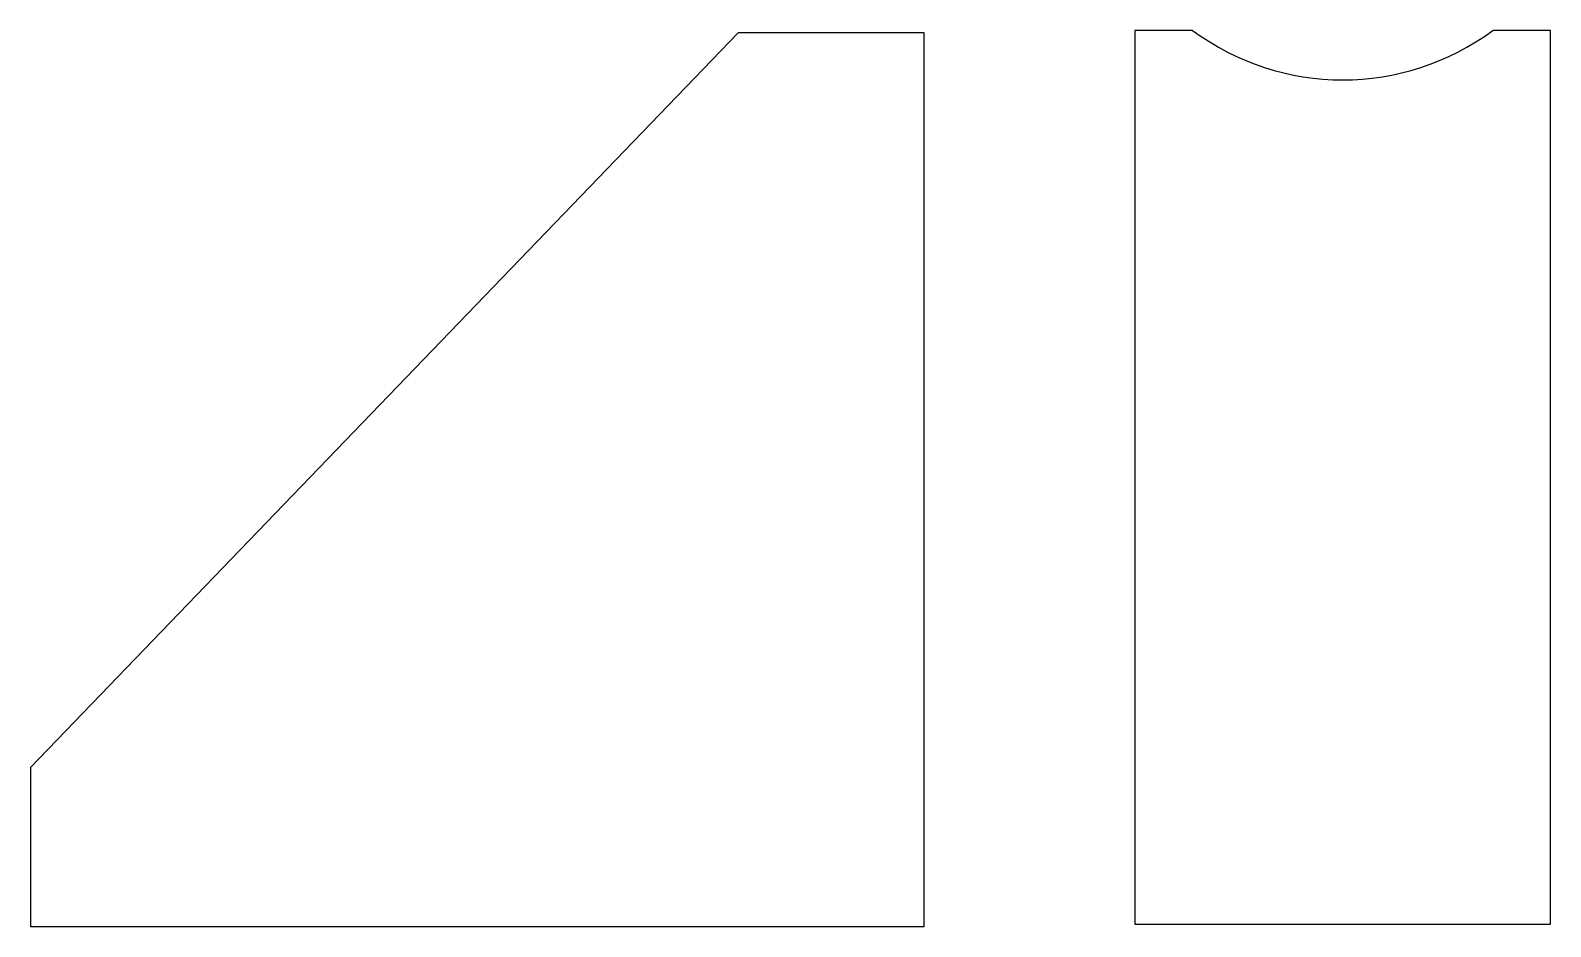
# Model space of a CAD drawing. Header units: millimetres. Extents: x 333 to 505, y 185 to 287.
import ezdxf

# ---------------------------------------------------------------- set-up
doc = ezdxf.new("R2010")
doc.units = ezdxf.units.MM

msp = doc.modelspace()

# ---------------------------------------------------------------- linework, layer by layer
for p, q in [((413.06, 286.33), (333.06, 203.33)), ((434.06, 286.33), (413.06, 286.33)), ((434.06, 185.33), (434.06, 286.33)), ((457.88, 286.62), (457.88, 185.62)), ((464.41, 286.62), (457.88, 286.62)), ((504.88, 286.62), (498.34, 286.62)), ((504.88, 185.62), (504.88, 286.62)), ((333.06, 203.33), (333.06, 185.33)), ((457.88, 185.62), (504.88, 185.62)), ((333.06, 185.33), (434.06, 185.33))]:
    msp.add_line(p, q)
msp.add_arc((481.38, 309.52), 28.5, 233.4665, 306.5335)

doc.saveas('drawing.dxf')
